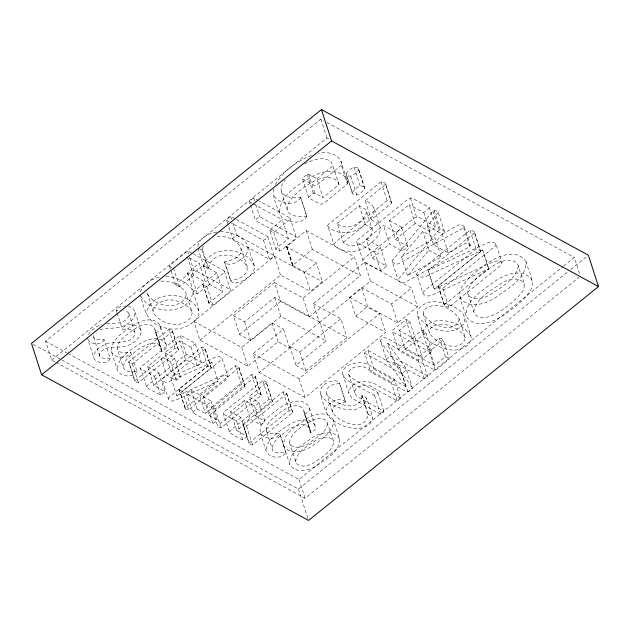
<?xml version="1.0" encoding="UTF-8"?>
<svg xmlns="http://www.w3.org/2000/svg" width="630" height="630" viewBox="0 0 630 630"><rect width="100%" height="100%" fill="white"/><g stroke="black" fill="none" stroke-linecap="round" stroke-linejoin="round"><path stroke-width="0.47" stroke-dasharray="3.15 2.36" d="M220.343 231.793C232.139 230.895 255.796 241.361 245.33 255.67C240.329 259.962 231.328 267.821 224.634 262.497L224.752 261.836C255.591 255.685 236.911 234.226 215.885 236.502M248.259 247.173L254.339 265.986L254.339 268.829L253.355 271.672L251.409 274.483L244.558 279.893L240.691 281.712L235.407 283.193L233.195 282.854L230.714 281.319L224.516 262.143M394.435 379.213L392.372 381.489L390.6 381.756L367.526 369.172C359.1 361.077 338.42 371.905 354.753 379.827L377.559 392.269L377.882 392.939L375.803 394.852L374.039 395.112L350.627 382.339C328.128 369.542 359.281 356.131 371.078 366.345L394.435 379.213L400.499 398.42L398.451 400.31L396.672 400.578L373.606 387.993C365.18 379.89 344.5 390.726 360.832 398.648L383.639 411.091L383.961 411.752L381.882 413.674L380.118 413.934L356.698 401.152L351.28 397.246L348.855 393.23L342.775 374.409M176.77 395.892L211.215 368.101L205.144 348.855L202.962 347.413L201.608 347.358L162.414 379.016L162.06 379.795L168.667 399.633L171.73 401.089L174.715 400.641L218.051 381.292L185.094 407.909L186.299 409.374L188.63 409.839L226.847 379.126L227.776 378.181L228.013 376.772L221.933 357.95L219.059 356.454L215.578 357.092L170.738 377.094L176.81 395.916L221.65 375.913L225.138 375.267L228.013 376.772M211.215 368.101L205.144 348.855M459.231 318.993C454.994 335.632 428.282 324.474 423.281 313.858A8.576 5.457 -17.9 0 1 426.101 308.243C436.944 301.298 453.372 308.747 459.231 318.993L465.31 337.814C461.073 354.454 434.361 343.295 429.361 332.679L423.281 313.858M289.517 442.803C290.729 432.243 302.502 426.754 310.275 421.179C315.205 418.485 322.206 416.658 326.726 421.092L333.664 441.724C332.396 452.245 320.678 457.782 312.882 463.31C307.944 465.94 300.943 467.838 296.431 463.42L289.517 442.803L290.351 444.607C296.092 449.93 304.542 446.134 310.149 442.551C316.575 437.181 326.868 432.274 327.584 422.903M295.588 461.617C296.809 451.064 308.582 445.567 316.347 439.992C321.276 437.307 328.285 435.48 332.805 439.905L333.664 441.724M266.332 382.67L265.97 381.788L264.183 380.811L262.277 381.04L223.5 412.469L223.154 413.193L229.682 432.92L242.243 439.772L243.314 439.638L246.314 437.425L247.015 436.314L240.936 417.493L230.548 411.65L244.448 400.444L254.111 405.712C255.898 405.649 258.544 403.83 258.631 402.074L248.968 396.798L266.332 382.67L272.412 401.491L255.04 415.619L248.968 396.798M272.412 401.491L266.348 382.252M385.591 184.283L385.15 183.149L382.875 181.912L380.402 182.259L328.246 224.524L327.71 225.54L334.349 245.645C345.004 254.914 360.494 252.654 370.424 243.503C375.291 239.25 382.252 233.21 379.772 225.973C376.063 217.09 376.401 204.033 365.274 200.836L385.591 184.283L391.671 203.104L371.353 219.657L365.274 200.836M391.671 203.104L385.607 183.747M185.07 408.35L179.022 389.096L211.971 362.47L218.051 381.292M474.516 232.832L428.085 270.286L434.22 289.139L480.595 251.654L474.083 231.675L471.791 230.423L469.334 230.785L417.194 273.058L416.698 274.089L423.407 294.234C426.636 297.061 430.896 296.053 434.275 294.115L488.746 268.852L444.331 304.731L444.717 305.92L445.804 306.629L448.812 307.18L500.322 265.781L501.582 264.513L501.968 262.655L495.889 243.834C492.526 240.282 487.51 242.755 483.887 244.479L428.14 270.317L434.165 289.107L489.959 263.301C493.581 261.568 498.606 259.095 501.968 262.655M480.595 251.654L474.548 232.273M518.332 265.923C516.009 279.94 500.582 287.304 490.053 294.871C483.69 298.297 474.524 301.266 468.626 295.431L467.641 293.076C469.893 279.019 485.407 271.703 495.897 264.08C502.252 260.584 511.418 257.702 517.317 263.56L518.332 265.923C519.955 274.845 529.027 285.587 520.797 293.745C515.064 300.581 507.843 305.944 500.598 311.047C493.306 315.669 482.273 321.261 474.705 314.252L467.641 293.076M473.713 311.897C475.973 297.832 491.487 290.524 501.968 282.901C508.323 279.405 517.498 276.515 523.396 282.374L524.412 284.744M444.268 305.306L438.252 285.91L482.667 250.031L488.746 268.852L482.643 250.016L428.195 275.302C424.817 277.231 420.556 278.239 417.328 275.42L416.698 274.089M438.291 212.491L427.447 226.005L433.527 244.826L448.276 252.874L465.609 243.33L468.799 244.149L470.413 245.661L468.003 247.574L404.917 282.366C402.609 283.776 399.877 281.996 398.168 280.405L392.041 260.93L431.794 212.373L434.141 210.428L436.669 211.113L438.291 212.491L444.37 231.312L433.527 244.826M273.546 189.15C272.467 198.789 277.854 208.577 281.571 217.185C284.815 220.311 289.264 221.579 293.659 221.973C298.667 222.65 304.109 220.784 306.857 216.421L300.597 197.269C288.178 200.064 273.633 193.071 285.358 180.109M227.627 223.697L226.564 219.657L229.249 217.255L231.344 216.728L235.659 219.082M232.549 238.935L235.329 236.077L237.423 235.549L273.641 255.307L273.845 256.071L271.105 258.513L269.065 259.001L232.848 239.243L227.91 224.595M250.244 204.325L249.464 201.183L253.087 198.261L254.252 198.253L258.513 200.576M288.382 238.565L255.756 220.76L255.544 220.004L257.111 218.405L259.166 217.082L260.332 217.074L296.092 236.77L295.604 238.62L280.382 250.898L278.295 250.945L275.845 249.37L269.679 230.107L282.303 219.744L288.382 238.565L276.042 248.527L275.845 249.37M236.518 219.555L267.561 236.494L267.766 237.25L265.033 239.699L262.986 240.18L230.218 222.303M387.631 343.374L405.98 368.259L412.059 387.08L412.091 388.97C410.571 390.671 408.169 392.789 405.822 391.309L370.692 372.023L372.763 369.731L374.543 369.456L405.909 386.623L386.962 360.856L380.481 340.806L380.685 339.853L383.331 337.656L386.379 337.956L421.194 356.958L427.565 376.055L427.234 376.992L424.793 378.701L423.73 378.63L393.726 362.179L387.647 343.358L417.651 359.817L419.446 359.549L421.486 357.234M386.552 359.62L386.757 358.667L389.411 356.47L392.451 356.777L427.565 376.055M304.66 164.084C312.543 159.886 324.253 155.169 331.679 162.611L339.042 184.637L322.993 197.584L316.914 178.77L308.684 174.282L307.259 174.478L304.77 176.172L302.439 178.762L308.763 197.938L320.032 204.089L321.867 204.167L324.686 202.6L347.343 183.984L341.271 165.17L341.649 163.446C339.302 153.626 327.088 151.176 318.536 153.35M347.343 183.984L347.728 182.267L340.932 161.241M203.332 246.046L202.387 249.275L208.467 268.096L207.971 268.317L205.419 267.553L203.695 266.183L197.907 248.259M361.848 395.758C362.1 405.657 349.815 407.744 342.484 404.499C335.971 402.405 320.694 395.152 328.797 386.97C330.214 383.473 345.823 384.647 336.223 380.898C329.065 380.3 318.276 385.765 320.505 394.215C323.851 404.94 325.576 418.47 337.523 423.132C343.035 426.085 349.091 428.156 355.367 428.471C362.423 428.873 372.527 425.486 372.81 417.202L366.495 397.766L362.258 395.608L361.848 395.758L367.92 414.579C365.636 432.975 339.121 422.683 332.734 412.587L326.655 393.766M164.903 352.682L174.266 357.793L174.345 358.47L171.793 360.714L169.872 361.336L160.508 356.226L147.688 366.573L153.759 385.387L164.863 391.616L163.202 393.529L160.603 395.057L146.916 387.765L140.388 368.038L141.663 366.408L178.125 336.995L180.282 335.853L181.716 335.971L195.111 343.279L201.38 362.368L198.6 365.148L196.678 365.739L185.606 359.698L179.526 340.885L164.903 352.682L170.982 371.503L180.542 376.866L177.873 379.536L175.951 380.15L166.588 375.039L160.508 356.226M240.936 417.493L238.132 420.297L236.163 420.958L223.603 414.099L223.154 413.193M389.434 220.587L401.341 227.076L401.397 227.973L397.955 230.989L395.419 231.856L383.52 225.359L366.227 239.305L372.306 258.119L386.411 266.049L382.646 269.719L380.095 270.609L363.258 261.418L356.651 241.416L358.407 239.235L407.539 199.6L410.421 198.033L412.28 198.151L429.306 207.443L435.613 226.619L431.841 230.344L429.298 231.178L415.225 223.5L409.153 204.679L389.434 220.587L395.514 239.4L407.665 246.236L405.499 248.708L402.09 250.732L389.592 244.18L383.52 225.359M195.3 343.547L192.528 346.327L190.599 346.925L179.526 340.885M258.78 402.342L264.86 421.163L263.167 423.124L260.592 424.604L250.527 419.257L244.448 400.444M203.081 396.664L210.932 400.956L210.963 401.672L208.294 404.019L206.325 404.673L186.716 393.805L188.504 391.789L191.079 390.285L199.371 394.64L205.451 413.461L240.888 384.867L242.794 384.647L244.96 386.08L244.605 386.891L209.16 415.485L203.081 396.664L238.526 368.077L238.494 366.802L235.943 365.66L234.817 366.054L199.371 394.64M211.121 401.223L217.2 420.045L215.468 422.005L212.838 423.557L192.985 412.894L186.716 393.805M140.427 292.076C142.994 283.854 151.586 279.027 159.5 277.05M147.688 366.573L158.602 372.527L158.618 373.243L156.012 375.535L154.082 376.173L140.837 368.944L140.388 368.038M429.534 207.798L425.762 211.53L423.218 212.357L409.153 204.679M192.796 412.626L194.583 410.61L197.151 409.106L205.451 413.461M116.936 312.228L116.164 310.18L118.07 308.117L121.078 306.345L125.504 306.109M208.467 268.096L210.727 262.111L213.783 258.883A11.497 7.316 -17.9 0 1 221.965 255.315C242.991 253.047 261.67 274.507 230.824 280.657L230.596 280.964M308.519 197.576L310.85 194.993L313.338 193.3L314.764 193.095L322.993 197.584M366.227 239.305L380.111 246.873L380.087 247.818L376.567 250.898L374.015 251.787L357.178 242.597L356.651 241.416M168.139 398.617L169.446 396.892L207.168 366.471L209.042 366.235L211.223 367.676M416.658 340.113L428.495 346.571L438.913 338.168L441.654 338.712L443.268 340.137L449.348 358.958L436.519 369.456L434.235 369.849L399.507 351.044L398.341 349.839L392.262 331.018L392.71 330.049L405.909 319.56L408.287 320.284L409.847 321.709L399.105 330.529L405.177 349.351L418.682 356.722L428.022 349.327L430.274 350.012L431.841 351.406L422.738 358.927L416.658 340.113L425.597 332.9L425.116 331.75L422.502 330.506L421.541 330.687L412.603 337.9L399.105 330.529M398.341 349.839L398.782 348.87L411.571 338.554L413.406 338.633L415.8 340.137L415.745 340.83L405.177 349.351M275.247 184.543C283.563 170.549 297.919 160.469 313 154.815M146.467 386.851L147.743 385.221L185.354 355.036L187.795 354.784L201.38 362.368M229.233 432.015L230.517 430.384L268.356 399.853L270.262 399.633L272.428 401.066M422.769 292.911L424.581 290.611L475.414 249.606L477.871 249.244L480.627 251.094M300.778 197.607C294.675 206.64 278.365 204.459 273.617 195.245M137.033 371.495C132.757 378.079 120.936 377.165 117.448 370.401L111.368 351.587C110.785 338.877 124.622 331.254 133.718 324.836C141.293 320.355 154.547 316.087 160.154 325.505L166.682 346.279L166.029 348.634L161.965 351.635L155.531 332.75L154.366 327.663C147.916 320.772 137.757 326.781 131.536 330.978C125.913 335.711 117.385 340.673 117.282 348.894L123.362 367.715C125.598 373.133 132.828 370.983 137.033 371.495L130.804 352.406C126.284 352.69 119.558 353.981 117.282 348.894M266.183 430.14C266.214 436.748 282.311 431.44 279.003 435.062C275.208 439.338 268.608 438.819 263.812 436.724C252.11 427.479 271.199 414.485 277.901 409.043C286.233 403.184 301.801 395.774 309.054 406.752L315.591 427.526L314.929 429.88L310.866 432.873L304.432 413.989L303.266 408.909C296.817 402.019 286.658 408.027 280.437 412.225C274.814 416.958 266.285 421.919 266.183 430.14L272.262 448.954C272.105 456.088 290.871 449.379 284.051 454.773C278.98 459.002 269.38 457.616 266.348 451.647L260.269 432.826M362.723 260.237L364.486 258.056L415.17 217.358L418.351 216.972L435.613 226.619M333.79 244.361L335.64 242.085L386.474 201.072L388.954 200.726L391.687 202.569M93.46 335.53L93.665 337.286C96.185 340.46 100.564 339.594 104.115 339.68L110.321 358.761C107.935 362.557 103.131 363.565 99.028 362.124A13.135 8.355 -17.9 0 1 94.256 358.88L87.594 338.562M88.428 334.514C91.255 329.687 96.288 326.364 101.548 324.678M189.095 257.717L199.237 263.253L205.317 282.067L193.481 275.609L180.015 286.469L178.873 286.745L176.164 285.5L175.849 284.193L192.181 271.018L194.827 270.341L229.58 289.123L230.619 290.422L229.918 291.603L213.397 304.936L212.208 305.219L209.018 303.479L202.939 284.658L203.143 283.839M443.268 340.137L430.44 350.642L428.156 351.028L393.427 332.231L392.262 331.018M332.734 412.587C330.38 405.074 340.539 403.121 345.665 401.822L339.586 383.001M209.018 303.479L209.223 302.66L222.87 291.651L216.799 272.829L203.293 265.466L191.26 275.034L189.843 274.893L187.512 273.381L187.693 272.562L199.237 263.253M346.161 173.628C348.768 170.226 354.273 164.524 358.533 168.651L364.77 188.567C362.155 191.961 356.651 197.67 352.398 193.544L346.161 173.628L352.398 193.544M358.533 168.651L358.69 169.746C356.076 173.148 350.579 178.849 346.319 174.723M352.241 192.441C354.848 189.047 360.352 183.346 364.613 187.464M171.982 267.711L169.596 266.183L169.769 265.372L186.102 252.197L188.748 251.52L192.434 253.355M392.096 261.592C393.797 263.183 396.53 264.954 398.845 263.545L461.924 228.753L464.334 226.847L462.719 225.327L459.53 224.508L442.197 234.061L427.447 226.005M407.547 275.68L401.444 256.843L422.793 231.36L435.133 238.093L441.213 256.906L407.523 275.664L428.873 250.173L422.793 231.36M128.796 361.864L168.375 329.805L170.281 329.577L172.447 331.018L178.526 350.241L138.403 382.607L137.041 382.52L134.899 381.103L128.796 361.864L134.899 381.103M134.875 380.677L174.455 348.618L176.361 348.398L178.518 349.831M211.57 407.019L251.15 374.96L253.047 374.74L255.213 376.173L261.293 395.404L221.169 427.762L219.807 427.683L217.665 426.258L211.57 407.019L211.979 407.909L213.727 408.862L215.625 408.634L254.859 376.984L255.213 376.173M243.007 424.171L282.586 392.112L284.484 391.891L286.65 393.333L292.73 412.555L252.606 444.922L251.244 444.835L249.102 443.41L243.007 424.171L249.102 443.41M249.078 442.992L288.666 410.933L290.564 410.713L292.73 412.146M205.136 349.28L170.738 377.094M172.447 331.018L172.092 331.829L132.851 363.478L130.961 363.707L128.819 362.281M286.65 393.333L286.296 394.136L247.062 425.793L245.164 426.014L243.03 424.596M444.37 231.312L442.74 229.934L440.22 229.249L437.874 231.194L398.601 278.972L398.168 280.405M341.271 165.17L318.607 183.779L315.787 185.354L313.953 185.275L302.439 178.762M55.101 361.911L51.652 360.029L45.573 341.216L320.867 119.141L323.45 120.558M51.652 360.029L326.939 137.962L330.388 139.844M316.914 178.77L332.963 165.816M216.799 272.829L193.772 291.383L193.591 292.202L195.922 293.706L197.34 293.848L209.373 284.28L222.87 291.651M289.635 348.02L283.555 329.199L253.181 353.698L259.261 372.519L289.635 348.02L278.145 341.751L247.779 366.25L199.93 340.145L193.851 321.324L274.467 256.292L304.416 272.632L310.495 291.454L322.45 281.807L316.37 262.993L286.422 246.653L306.306 230.611L354.375 256.843L360.454 275.664L309.228 316.984L280.634 301.384L274.554 282.563L233.454 315.717L239.534 334.538L250.677 340.617L280.799 316.315L326.064 341.011L295.935 365.313L289.855 346.492L319.985 322.19L326.064 341.011M337.176 223.508L359.273 205.679L365.266 209.239L366.219 210.625L372.298 229.446L372.306 232.643C367.266 242.566 353.209 250.827 343.248 242.322L337.176 223.508C347.13 232.005 361.187 223.744 366.235 213.822L366.219 210.625M199.93 340.145L280.547 275.113L310.495 291.454M286.422 246.653L292.501 265.466L312.385 249.433L360.454 275.664M153.759 385.387L166.588 375.039M170.982 371.503L185.606 359.698M304.416 272.632L316.37 262.993M233.454 315.717L244.598 321.804L274.727 297.502L319.985 322.19M343.248 242.322L365.353 224.5L371.346 228.06L372.298 229.446M239.534 334.538L280.634 301.384M193.851 321.324L241.7 347.429L272.065 322.938L283.555 329.199M274.554 282.563L303.156 298.163L354.375 256.843M295.935 365.313L305.841 370.724L346.949 337.562L319.363 322.513L313.283 303.691L364.51 262.371L411.461 287.989L417.54 306.81L397.656 322.843L367.597 306.44L361.518 287.627L349.563 297.266L355.643 316.087L385.702 332.482L305.085 397.522L259.261 372.519M372.306 258.119L389.592 244.18M395.514 239.4L415.225 223.5M319.363 322.513L370.59 281.193L417.54 306.81M289.855 346.492L299.762 351.902L340.869 318.741L346.949 337.562M355.643 316.087L367.597 306.44M253.181 353.698L299.006 378.701L379.622 313.669L385.702 332.482M361.518 287.627L391.577 304.022L411.461 287.989M230.548 411.65L236.628 430.471L250.527 419.257M393.703 362.195L412.059 387.08M380.481 340.806L381.961 343.689L399.829 367.802L368.463 350.634L367.4 350.564L364.967 352.296L364.613 353.202L370.692 372.023M422.738 358.927L434.574 365.392L444.993 356.982L446.765 357.076L449.348 358.958M67.985 353.446L299.006 479.493L562.826 266.671M563.59 266.057L574.3 257.426L579.797 274.452M61.74 359.927L298.439 489.077L567.717 271.869M570.772 269.396L587.601 255.819M55.96 362.384L305.085 498.314L578.844 277.476M261.293 394.994L259.127 393.561L257.229 393.781L217.988 425.431L217.665 426.258M438.189 286.485L440.913 288.343L443.402 287.973L494.243 246.968L495.503 245.692L495.889 243.834M178.999 389.529L181.149 390.978L183.046 390.734L220.768 360.313L221.697 359.368L221.933 357.95M401.475 256.859L435.133 238.093M202.939 284.658L205.286 286.193L207.317 286.114L223.839 272.79L224.54 271.609L223.5 270.301L193.3 253.819M269.679 230.107L272.215 232.123L274.31 232.076L289.524 219.799L290.013 217.948L259.363 201.041M211.956 362.463L168.635 381.827L165.659 382.268L162.587 380.811L162.06 379.795M199.34 248.74L201.23 249.48L202.387 249.275M367.92 414.579L370.779 415.272L372.81 417.202M155.531 332.75L157.264 332.065L160.319 329.332L160.154 325.505M304.432 413.989L306.164 413.312L309.22 410.579L309.054 406.752M364.613 353.202L399.743 372.488C402.09 373.968 404.491 371.85 406.011 370.149L405.98 368.259M99.823 329.608C110.486 327.214 123.488 329.962 131.402 320.347C136.915 316.386 135.828 307.385 128.488 306.582M216.751 232.1C208.703 233.202 198.355 238.392 197.623 247.362M160.886 281.177C170.187 280.437 180.613 284.728 185.771 292.596L191.851 311.409C193.512 318.819 184.488 323.536 178.321 324.497C169.068 325.151 158.618 320.946 153.562 313.031L147.089 292.092M106.769 323.568C114.668 323.458 125.716 324.245 129.087 315.173L128.701 313.149L126.969 311.566L123.598 310.472M306.857 216.421L306.676 216.09C300.093 216.531 290.564 217.578 287.367 210.341L281.295 191.52M117.747 310.464L116.164 310.18M110.321 358.761C107.116 357.934 102.202 359.596 99.745 356.107L99.532 354.351C103.281 346.051 113.786 347.24 121.322 346.988C129.111 346.24 136.82 341.807 140.545 334.79C144.136 324.891 126.535 321.174 122.244 328.994L122.44 329.254C126.63 329.238 131.725 328.403 134.781 331.971L135.166 333.995C130.898 344.917 117.471 341.035 108.533 343.153C102.218 345.327 93.775 349.776 93.673 357.383M165.792 276.554C175.534 276.94 185.692 281.248 191.717 289.075C194.859 299.604 205.254 314.543 192.457 322.576C183.928 329.758 171.581 330.915 161.469 326.6C146.711 322.505 143.797 308.038 140.435 294.934M326.899 122.433L574.3 257.426M428.873 250.173L441.213 256.906M371.353 219.657L378.126 223.784L379.772 225.973M252.252 203.348L249.37 201.632M253.11 203.821L282.303 219.744M229.351 221.831L226.469 220.114M292.501 265.466L322.45 281.807M349.563 297.266L379.622 313.669M313.283 303.691L340.869 318.741M255.04 415.619L264.86 421.163M209.16 415.485L217.2 420.045M236.628 430.471L247.015 436.314M45.573 341.216L67.126 352.973M33.225 344.374L60.874 359.454M400.515 398.034L377.157 385.166C368.408 379.087 349.508 380.173 348.855 393.23M333.427 419.966C327.584 410.272 313.819 413.926 305.983 419.021C297.163 425.636 282.878 432.967 283.736 445.694C289.532 455.333 303.219 451.71 311.031 446.702C319.922 440.087 334.168 432.7 333.427 419.966L339.507 438.779C340.247 451.521 326.001 458.9 317.111 465.523C309.291 470.531 295.604 474.146 289.808 464.515L279.854 433.92M339.507 438.779C333.664 429.093 319.898 432.739 312.063 437.842C303.243 444.457 288.95 451.789 289.808 464.515M315.134 425.573C309.527 416.154 296.273 420.415 288.697 424.896C279.602 431.314 265.766 438.937 266.348 451.647M166.233 344.327C160.626 334.908 147.373 339.176 139.797 343.657C130.701 350.067 116.865 357.69 117.448 370.401M111.368 351.587C114.613 358.431 127.52 359.289 130.804 352.406M526.113 261.907C516.364 246.755 495.133 257.158 484.1 265.514C476.327 271.254 468.641 277.405 462.971 285.327C455.238 294.761 463.877 306.078 466.027 315.85C475.674 330.884 496.786 320.654 507.772 312.409C515.608 306.637 523.317 300.423 529.058 292.477C536.925 283.075 528.302 271.688 526.113 261.907C526.215 278.94 507.41 288.611 495.44 297.683C485.431 304.132 467.358 309.865 459.947 297.029M532.185 280.72C524.719 267.813 506.536 273.601 496.511 280.169C484.62 289.233 465.767 298.833 466.027 315.85M417.714 315.835C427.061 329.23 450.584 337.9 463.397 324.379C471.138 309.645 442.677 300.896 432.078 301.691A13.301 8.466 -17.9 0 0 421.58 306.007C418.659 308.283 416.194 312.055 417.714 315.835C420.824 326.852 423.1 340.161 435.22 344.72C440.598 347.579 446.449 349.729 452.568 350.059C460.475 350.603 473.028 345.453 470.886 335.837L464.806 317.024M191.851 311.409C186.693 303.55 176.266 299.25 166.966 299.998C160.8 300.919 151.893 305.66 153.562 313.031M147.483 294.218C152.539 302.132 162.997 306.33 172.242 305.676C178.416 304.723 187.433 299.998 185.771 292.596M470.886 335.837C464.09 325.403 450.356 320.048 438.157 320.512A13.301 8.466 -17.9 0 0 427.66 324.828C424.738 327.096 422.273 330.876 423.793 334.656M320.505 394.215C327.734 407.846 361.699 419.029 366.739 398.38M345.665 401.822C338.916 395.451 324.096 404.082 326.584 413.028M104.115 339.68C102.532 343.673 96.847 344.799 92.949 343.303A13.135 8.355 -17.9 0 1 88.176 340.066M327.71 225.54L328.277 226.824C338.924 236.093 354.414 233.832 364.353 224.689C369.211 220.437 376.173 214.389 373.692 207.16M339.042 184.637L337.759 181.432C328.403 172.793 314.535 180.377 305.644 186.047C297.982 192.158 286.823 199.269 287.367 210.341M198.899 310.677C190.126 290.658 149.83 289.304 146.514 313.756M465.31 337.814C459.451 327.568 443.016 320.111 432.18 327.057A8.576 5.457 -17.9 0 0 429.361 332.679M140.963 296.328C151.011 314.929 189.622 315.929 192.819 291.855M254.339 265.986C246.55 246.606 209.231 244.259 203.695 266.183M310.511 432.81L309.338 427.731C302.896 420.832 292.737 426.841 286.516 431.038C280.893 435.779 272.365 440.74 272.262 448.954M161.611 351.564L160.437 346.484C153.996 339.594 143.837 345.602 137.608 349.8C131.985 354.532 123.464 359.494 123.362 367.715M347.728 182.267C343.689 168.509 325.119 170.116 314.795 175.179C300.447 183.094 278.302 195.04 279.689 214.066M470.027 230.383L476.107 249.204M464.334 226.847L470.413 245.661M463.664 227.658L469.744 246.48M442.197 234.061L448.276 252.874M434.141 210.428L440.22 229.249M433.078 211.026L439.149 229.848M423.785 212.436L429.865 231.257M442.733 288.359L448.812 307.18M410.421 198.033L416.501 216.854M438.252 285.91L444.331 304.731M439.33 337.987L445.41 356.808M401.586 227.414L407.665 246.236M381.103 181.834L387.182 200.655M396.01 231.911L402.09 250.732M425.762 332.593L431.841 351.406M428.495 346.571L434.574 365.392M429.093 351.115L435.173 369.936M421.942 330.506L428.022 349.327M409.72 321.316L415.926 340.523M358.69 169.746L364.77 188.567M412.603 337.9L418.682 356.722M405.909 319.56L411.988 338.381M418.115 359.95L424.195 378.772M380.331 247.228L386.411 266.049M354.091 167.21L360.163 186.031M350.76 176.164L356.84 194.985M391.577 304.022L397.656 322.843M374.59 251.866L380.662 270.687M359.273 205.679L365.353 224.5M320.867 119.141L326.939 137.962M401.869 373.015L407.949 391.836M399.829 367.802L405.87 386.655M364.51 262.371L370.59 281.193M391.088 381.914L397.168 400.735M367.983 350.485L374.062 369.306M308.684 174.282L314.764 193.095M377.89 392.561L383.961 411.382M307.259 174.478L313.338 193.3M374.527 395.27L380.607 414.091M300.597 197.269L306.676 216.09M362.258 395.608L368.337 414.43M306.306 230.611L312.385 249.433M348.689 374.141L354.769 392.955M290.013 217.948L296.305 237.439M339.42 383.245L345.5 402.066M286.91 246.259L292.989 265.072M286.658 246.779L292.737 265.6M303.156 298.163L309.228 316.984M273.759 232.336L279.838 251.157M274.467 256.292L280.547 275.113M267.86 236.801L273.94 255.623M253.732 198.119L254.607 200.805M255.764 204.388L259.812 216.933M299.762 351.902L305.841 370.724M263.498 240.321L269.577 259.135M250.527 205.223L255.449 220.453M274.727 297.502L280.799 316.315M299.006 378.701L305.085 397.522M304.046 411.154L310.125 429.967M304.794 414.06L310.866 432.873M272.065 322.938L278.145 341.751M241.29 248.275L247.369 267.096M230.816 216.602L231.682 219.295M232.84 222.878L236.896 235.423M286.65 393.734L292.73 412.555M283.114 391.805L289.194 410.626M299.006 479.493L305.085 498.314M244.598 321.804L250.677 340.617M298.439 489.077L307.975 518.6M224.752 261.836L230.824 280.657M262.797 380.74L268.868 399.562M279.704 433.645L285.784 452.466M224.327 270.939L230.619 290.422M255.213 376.582L261.293 395.404M251.677 374.653L257.757 393.474M241.7 347.429L247.779 366.25M254.512 405.783L260.592 424.604M201.891 249.496L207.971 268.317M238.88 367.266L244.96 386.08M238.88 367.668L244.96 386.489M203.293 265.466L209.373 284.28M235.344 365.739L241.424 384.56M206.813 286.359L212.893 305.18M202.876 284.217L208.955 303.03M246.535 426.101L252.606 444.922M187.716 251.512L188.583 254.197M189.74 257.788L193.788 270.333M187.401 256.788L193.481 275.609M191.26 275.034L197.34 293.848M236.581 421.013L242.66 439.827M187.441 272.947L193.591 292.202M201.608 347.358L207.687 366.172M173.439 267.9L179.518 286.721M169.501 265.75L175.675 285.004M215.098 408.949L221.169 427.762M191.032 346.988L197.111 365.809M206.758 404.744L212.838 423.557M180.282 335.853L186.362 354.666M172.447 331.419L178.526 350.241M191.079 390.285L197.151 409.106M168.911 329.49L174.982 348.311M174.471 358.053L180.542 376.866M182.55 391.017L188.63 409.839M170.328 361.392L176.408 380.205M179.022 389.096L185.094 407.909M155.145 329.907L161.225 348.729M155.893 332.813L161.965 351.635M158.791 372.802L164.863 391.616M135.033 312.078L141.112 330.9M154.523 376.236L160.603 395.057M128.701 313.149L134.781 331.971M117.038 312.866L122.44 329.254M132.324 363.786L138.403 382.607M93.665 337.286L99.745 356.107"/><path stroke-width="0.94" d="M321.426 109.557L31.5 343.429L41.627 374.795L308.574 520.443L598.5 286.571L588.373 255.205L321.426 109.557L331.561 140.923L598.5 286.571M41.627 374.795L331.561 140.923"/></g></svg>
